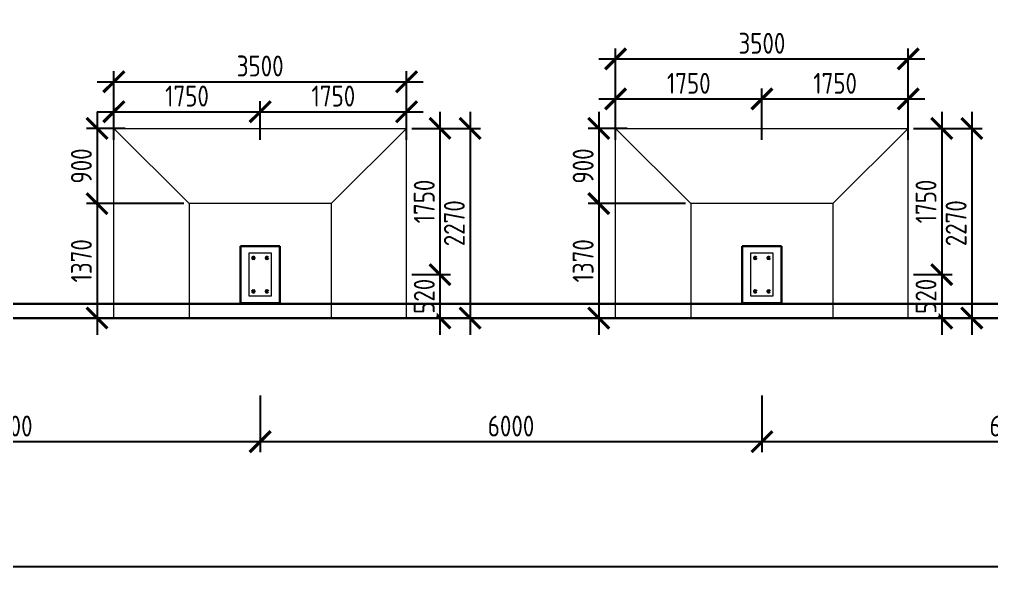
# Model space of a CAD drawing. Header units: millimetres. Extents: x 2559584 to 2748503, y -688364 to -611007.
# Drawn here: x 2587557 to 2599182, y -647266 to -640572 of the extents above; entities that cross this region are included whole.
import ezdxf

# ---------------------------------------------------------------- set-up
doc = ezdxf.new("R2010")
doc.units = ezdxf.units.MM
doc.header["$LTSCALE"] = 50
doc.linetypes.add('PS-HIDDEN1', pattern=[4, 3, -1])
doc.layers.get('Defpoints').update_dxf_attribs({"color": 4})
for name, color, linetype, lineweight in [('_PP__F_Plate', 90, 'Continuous', 40), ('_PP_DIM Linear', 140, 'Continuous', 9), ('Тонкие', 175, 'Continuous', 20)]:
    doc.layers.add(name, color=color, linetype=linetype, lineweight=lineweight)
doc.styles.add('_PP_Text Style', font='isocpeur.ttf', dxfattribs={"width": 0.8})
doc.dimstyles.new('_PP_DIM Style', dxfattribs={"dimtxt": 2.5, "dimasz": 2.5, "dimexe": 1.25, "dimexo": 0.625, "dimtad": 1, "dimdec": 0, "dimrnd": 0.001, "dimtxsty": '_PP_Text Style', "dimblk": 'ARCHTICK', "dimcen": 2.5, "dimdle": 2, "dimadec": 0, "dimazin": 2, "dimtfac": 0.75, "dimtdec": 0, "dimtmove": 0, "dimatfit": 3, "dimfxl": 1, "dimtolj": 1, "dimarcsym": 0})

# ---------------------------------------------------------------- blocks, each defined once
blk = doc.blocks.new('_ARCHTICK')
at = {"color": 0, "linetype": 'ByBlock', "const_width": 0.15}
blk.add_lwpolyline([(-0.5, -0.5), (0.5, 0.5)], dxfattribs=at)
blk = doc.blocks.new('*D483')
at = {"layer": '_PP_DIM Linear', "color": 0, "lineweight": -2, "ltscale": 100, "transparency": 16777216}
for p, q in [((2563436, -646573), (2563436, -647252)), ((2608436, -646573), (2608436, -647252)), ((2608636, -647127), (2563236, -647127))]:
    blk.add_line(p, q, dxfattribs=at)
at = {"layer": 'Defpoints', "color": 0, "ltscale": 100, "transparency": 16777216}
for p in [(2563436, -646510), (2608436, -646510), (2563436, -647127)]:
    blk.add_point(p, dxfattribs=at)
at = {"layer": '_PP_DIM Linear', "color": 0, "lineweight": -2, "ltscale": 100, "transparency": 16777216, "xscale": 250, "yscale": 250, "zscale": 250, "rotation": 180}
blk.add_blockref('_ARCHTICK', (2563436, -647127), dxfattribs=at)
at = {"layer": '_PP_DIM Linear', "color": 0, "lineweight": -2, "ltscale": 100, "transparency": 16777216, "xscale": 250, "yscale": 250, "zscale": 250}
blk.add_blockref('_ARCHTICK', (2608436, -647127), dxfattribs=at)
at = {"layer": '_PP_DIM Linear', "color": 0, "ltscale": 100, "transparency": 16777216, "insert": (2585936, -646940), "char_height": 250, "attachment_point": 5, "style": '_PP_Text Style', "bg_fill": 3, "box_fill_scale": 1.1, "bg_fill_color": 256, "bg_fill_true_color": 13158600, "bg_fill_transparency": 0}
blk.add_mtext('\\A1;45000', dxfattribs=at)
blk = doc.blocks.new('*D489')
at = {"layer": '_PP_DIM Linear', "color": 0, "lineweight": -2, "ltscale": 100, "transparency": 16777216}
for p, q in [((2584436, -645073), (2584436, -645752)), ((2590436, -645073), (2590436, -645752)), ((2590636, -645627), (2584236, -645627))]:
    blk.add_line(p, q, dxfattribs=at)
at = {"layer": 'Defpoints', "color": 0, "ltscale": 100, "transparency": 16777216}
for p in [(2584436, -645010), (2590436, -645010), (2584436, -645627)]:
    blk.add_point(p, dxfattribs=at)
at = {"layer": '_PP_DIM Linear', "color": 0, "lineweight": -2, "ltscale": 100, "transparency": 16777216, "xscale": 250, "yscale": 250, "zscale": 250, "rotation": 180}
blk.add_blockref('_ARCHTICK', (2584436, -645627), dxfattribs=at)
at = {"layer": '_PP_DIM Linear', "color": 0, "lineweight": -2, "ltscale": 100, "transparency": 16777216, "xscale": 250, "yscale": 250, "zscale": 250}
blk.add_blockref('_ARCHTICK', (2590436, -645627), dxfattribs=at)
at = {"layer": '_PP_DIM Linear', "color": 0, "ltscale": 100, "transparency": 16777216, "insert": (2587436, -645440), "char_height": 250, "attachment_point": 5, "style": '_PP_Text Style', "bg_fill": 3, "box_fill_scale": 1.1, "bg_fill_color": 256, "bg_fill_true_color": 13158600, "bg_fill_transparency": 0}
blk.add_mtext('\\A1;6000', dxfattribs=at)
blk = doc.blocks.new('*D490')
at = {"layer": '_PP_DIM Linear', "color": 0, "lineweight": -2, "ltscale": 100, "transparency": 16777216}
for p, q in [((2590436, -645073), (2590436, -645752)), ((2596436, -645073), (2596436, -645752)), ((2596636, -645627), (2590236, -645627))]:
    blk.add_line(p, q, dxfattribs=at)
at = {"layer": 'Defpoints', "color": 0, "ltscale": 100, "transparency": 16777216}
for p in [(2590436, -645010), (2596436, -645010), (2590436, -645627)]:
    blk.add_point(p, dxfattribs=at)
at = {"layer": '_PP_DIM Linear', "color": 0, "lineweight": -2, "ltscale": 100, "transparency": 16777216, "xscale": 250, "yscale": 250, "zscale": 250, "rotation": 180}
blk.add_blockref('_ARCHTICK', (2590436, -645627), dxfattribs=at)
at = {"layer": '_PP_DIM Linear', "color": 0, "lineweight": -2, "ltscale": 100, "transparency": 16777216, "xscale": 250, "yscale": 250, "zscale": 250}
blk.add_blockref('_ARCHTICK', (2596436, -645627), dxfattribs=at)
at = {"layer": '_PP_DIM Linear', "color": 0, "ltscale": 100, "transparency": 16777216, "insert": (2593436, -645440), "char_height": 250, "attachment_point": 5, "style": '_PP_Text Style', "bg_fill": 3, "box_fill_scale": 1.1, "bg_fill_color": 256, "bg_fill_true_color": 13158600, "bg_fill_transparency": 0}
blk.add_mtext('\\A1;6000', dxfattribs=at)
blk = doc.blocks.new('*D491')
at = {"layer": '_PP_DIM Linear', "color": 0, "lineweight": -2, "ltscale": 100, "transparency": 16777216}
for p, q in [((2596436, -645073), (2596436, -645752)), ((2602436, -645073), (2602436, -645752)), ((2602636, -645627), (2596236, -645627))]:
    blk.add_line(p, q, dxfattribs=at)
at = {"layer": 'Defpoints', "color": 0, "ltscale": 100, "transparency": 16777216}
for p in [(2596436, -645010), (2602436, -645010), (2596436, -645627)]:
    blk.add_point(p, dxfattribs=at)
at = {"layer": '_PP_DIM Linear', "color": 0, "lineweight": -2, "ltscale": 100, "transparency": 16777216, "xscale": 250, "yscale": 250, "zscale": 250, "rotation": 180}
blk.add_blockref('_ARCHTICK', (2596436, -645627), dxfattribs=at)
at = {"layer": '_PP_DIM Linear', "color": 0, "lineweight": -2, "ltscale": 100, "transparency": 16777216, "xscale": 250, "yscale": 250, "zscale": 250}
blk.add_blockref('_ARCHTICK', (2602436, -645627), dxfattribs=at)
at = {"layer": '_PP_DIM Linear', "color": 0, "ltscale": 100, "transparency": 16777216, "insert": (2599436, -645440), "char_height": 250, "attachment_point": 5, "style": '_PP_Text Style', "bg_fill": 3, "box_fill_scale": 1.1, "bg_fill_color": 256, "bg_fill_true_color": 13158600, "bg_fill_transparency": 0}
blk.add_mtext('\\A1;6000', dxfattribs=at)
blk = doc.blocks.new('*D642')
at = {"layer": '_PP_DIM Linear', "color": 0, "lineweight": -2, "ltscale": 100, "transparency": 16777216}
for p, q in [((2592586, -641677), (2592586, -643827)), ((2592248, -641877), (2592711, -641877)), ((2592248, -643627), (2592711, -643627))]:
    blk.add_line(p, q, dxfattribs=at)
at = {"layer": 'Defpoints', "color": 0, "ltscale": 100, "transparency": 16777216}
for p in [(2592186, -641877), (2592186, -643627), (2592586, -643627)]:
    blk.add_point(p, dxfattribs=at)
at = {"layer": '_PP_DIM Linear', "color": 0, "lineweight": -2, "ltscale": 100, "transparency": 16777216, "xscale": 250, "yscale": 250, "zscale": 250}
for p, rotation in [((2592586, -641877), 90), ((2592586, -643627), 270)]:
    blk.add_blockref('_ARCHTICK', p, dxfattribs=dict(at, rotation=rotation))
at = {"layer": '_PP_DIM Linear', "color": 0, "ltscale": 100, "transparency": 16777216, "insert": (2592398, -642752), "char_height": 250, "attachment_point": 5, "rotation": 90, "style": '_PP_Text Style', "bg_fill": 3, "box_fill_scale": 1.1, "bg_fill_color": 256, "bg_fill_true_color": 13158600, "bg_fill_transparency": 0}
blk.add_mtext('\\A1;1750', dxfattribs=at)
blk = doc.blocks.new('*D643')
at = {"layer": '_PP_DIM Linear', "color": 0, "lineweight": -2, "transparency": 16777216}
for p, q in [((2592586, -643427), (2592586, -644347)), ((2592248, -643627), (2592711, -643627)), ((2592248, -644147), (2592711, -644147))]:
    blk.add_line(p, q, dxfattribs=at)
at = {"layer": 'Defpoints', "color": 0, "transparency": 16777216}
for p in [(2592186, -643627), (2592186, -644147)]:
    blk.add_point(p, dxfattribs=at)
at = {"layer": '_PP_DIM Linear', "color": 0, "lineweight": -2, "transparency": 16777216, "xscale": 250, "yscale": 250, "zscale": 250}
for p, rotation in [((2592586, -643627), 90), ((2592586, -644147), 270)]:
    blk.add_blockref('_ARCHTICK', p, dxfattribs=dict(at, rotation=rotation))
at = {"layer": '_PP_DIM Linear', "color": 0, "transparency": 16777216, "insert": (2592398, -643887), "char_height": 250, "attachment_point": 5, "rotation": 90, "style": '_PP_Text Style', "bg_fill": 3, "box_fill_scale": 1.1, "bg_fill_color": 256, "bg_fill_true_color": 13158600, "bg_fill_transparency": 0}
blk.add_mtext('\\A1;520', dxfattribs=at)
at = {"layer": 'Defpoints', "color": 0, "transparency": 16777216}
blk.add_point((2592586, -644147), dxfattribs=at)
blk = doc.blocks.new('*D405')
at = {"layer": '_PP_DIM Linear', "color": 0, "lineweight": -2, "transparency": 16777216}
for p, q in [((2592946, -641677), (2592946, -644347)), ((2592248, -641877), (2593071, -641877)), ((2592248, -644147), (2593071, -644147))]:
    blk.add_line(p, q, dxfattribs=at)
at = {"layer": 'Defpoints', "color": 0, "transparency": 16777216}
for p in [(2592186, -641877), (2592186, -644147), (2592946, -644147)]:
    blk.add_point(p, dxfattribs=at)
at = {"layer": '_PP_DIM Linear', "color": 0, "lineweight": -2, "transparency": 16777216, "xscale": 250, "yscale": 250, "zscale": 250}
for p, rotation in [((2592946, -641877), 90), ((2592946, -644147), 270)]:
    blk.add_blockref('_ARCHTICK', p, dxfattribs=dict(at, rotation=rotation))
at = {"layer": '_PP_DIM Linear', "color": 0, "transparency": 16777216, "insert": (2592758, -643012), "char_height": 250, "attachment_point": 5, "rotation": 90, "style": '_PP_Text Style', "bg_fill": 3, "box_fill_scale": 1.1, "bg_fill_color": 256, "bg_fill_true_color": 13158600, "bg_fill_transparency": 0}
blk.add_mtext('\\A1;2270', dxfattribs=at)
blk = doc.blocks.new('*D406')
at = {"layer": '_PP_DIM Linear', "color": 0, "lineweight": -2, "ltscale": 100, "transparency": 16777216}
for p, q in [((2588686, -642015), (2588686, -641552)), ((2590436, -642015), (2590436, -641552)), ((2588486, -641677), (2590636, -641677))]:
    blk.add_line(p, q, dxfattribs=at)
at = {"layer": 'Defpoints', "color": 0, "ltscale": 100, "transparency": 16777216}
for p in [(2590436, -641677), (2588686, -642077), (2590436, -642077)]:
    blk.add_point(p, dxfattribs=at)
at = {"layer": '_PP_DIM Linear', "color": 0, "lineweight": -2, "ltscale": 100, "transparency": 16777216, "xscale": 250, "yscale": 250, "zscale": 250, "rotation": 180}
blk.add_blockref('_ARCHTICK', (2588686, -641677), dxfattribs=at)
at = {"layer": '_PP_DIM Linear', "color": 0, "lineweight": -2, "ltscale": 100, "transparency": 16777216, "xscale": 250, "yscale": 250, "zscale": 250}
blk.add_blockref('_ARCHTICK', (2590436, -641677), dxfattribs=at)
at = {"layer": '_PP_DIM Linear', "color": 0, "ltscale": 100, "transparency": 16777216, "insert": (2589561, -641490), "char_height": 250, "attachment_point": 5, "style": '_PP_Text Style', "bg_fill": 3, "box_fill_scale": 1.1, "bg_fill_color": 256, "bg_fill_true_color": 13158600, "bg_fill_transparency": 0}
blk.add_mtext('\\A1;1750', dxfattribs=at)
blk = doc.blocks.new('*D407')
at = {"layer": '_PP_DIM Linear', "color": 0, "lineweight": -2, "transparency": 16777216}
for p, q in [((2590436, -642015), (2590436, -641552)), ((2592186, -642015), (2592186, -641552)), ((2590236, -641677), (2592386, -641677))]:
    blk.add_line(p, q, dxfattribs=at)
at = {"layer": 'Defpoints', "color": 0, "transparency": 16777216}
for p in [(2592186, -641677), (2590436, -642077), (2592186, -642077)]:
    blk.add_point(p, dxfattribs=at)
at = {"layer": '_PP_DIM Linear', "color": 0, "lineweight": -2, "transparency": 16777216, "xscale": 250, "yscale": 250, "zscale": 250, "rotation": 180}
blk.add_blockref('_ARCHTICK', (2590436, -641677), dxfattribs=at)
at = {"layer": '_PP_DIM Linear', "color": 0, "lineweight": -2, "transparency": 16777216, "xscale": 250, "yscale": 250, "zscale": 250}
blk.add_blockref('_ARCHTICK', (2592186, -641677), dxfattribs=at)
at = {"layer": '_PP_DIM Linear', "color": 0, "transparency": 16777216, "insert": (2591311, -641490), "char_height": 250, "attachment_point": 5, "style": '_PP_Text Style', "bg_fill": 3, "box_fill_scale": 1.1, "bg_fill_color": 256, "bg_fill_true_color": 13158600, "bg_fill_transparency": 0}
blk.add_mtext('\\A1;1750', dxfattribs=at)
blk = doc.blocks.new('*D408')
at = {"layer": '_PP_DIM Linear', "color": 0, "lineweight": -2, "transparency": 16777216}
for p, q in [((2588686, -642015), (2588686, -641193)), ((2592186, -642015), (2592186, -641193)), ((2588486, -641318), (2592386, -641318))]:
    blk.add_line(p, q, dxfattribs=at)
at = {"layer": 'Defpoints', "color": 0, "transparency": 16777216}
for p in [(2592186, -641318), (2588686, -642077), (2592186, -642077)]:
    blk.add_point(p, dxfattribs=at)
at = {"layer": '_PP_DIM Linear', "color": 0, "lineweight": -2, "transparency": 16777216, "xscale": 250, "yscale": 250, "zscale": 250, "rotation": 180}
blk.add_blockref('_ARCHTICK', (2588686, -641318), dxfattribs=at)
at = {"layer": '_PP_DIM Linear', "color": 0, "lineweight": -2, "transparency": 16777216, "xscale": 250, "yscale": 250, "zscale": 250}
blk.add_blockref('_ARCHTICK', (2592186, -641318), dxfattribs=at)
at = {"layer": '_PP_DIM Linear', "color": 0, "transparency": 16777216, "insert": (2590436, -641130), "char_height": 250, "attachment_point": 5, "style": '_PP_Text Style', "bg_fill": 3, "box_fill_scale": 1.1, "bg_fill_color": 256, "bg_fill_true_color": 13158600, "bg_fill_transparency": 0}
blk.add_mtext('\\A1;3500', dxfattribs=at)
blk = doc.blocks.new('*D409')
at = {"layer": '_PP_DIM Linear', "color": 0, "lineweight": -2, "ltscale": 100, "transparency": 16777216}
for p, q in [((2588485, -641677), (2588485, -642977)), ((2588823, -641877), (2588360, -641877)), ((2589523, -642777), (2588360, -642777))]:
    blk.add_line(p, q, dxfattribs=at)
at = {"layer": 'Defpoints', "color": 0, "ltscale": 100, "transparency": 16777216}
for p in [(2588886, -641877), (2588485, -642777), (2589586, -642777)]:
    blk.add_point(p, dxfattribs=at)
at = {"layer": '_PP_DIM Linear', "color": 0, "lineweight": -2, "ltscale": 100, "transparency": 16777216, "xscale": 250, "yscale": 250, "zscale": 250}
for p, rotation in [((2588485, -641877), 90), ((2588485, -642777), 270)]:
    blk.add_blockref('_ARCHTICK', p, dxfattribs=dict(at, rotation=rotation))
at = {"layer": '_PP_DIM Linear', "color": 0, "ltscale": 100, "transparency": 16777216, "insert": (2588298, -642327), "char_height": 250, "attachment_point": 5, "rotation": 90, "style": '_PP_Text Style', "bg_fill": 3, "box_fill_scale": 1.1, "bg_fill_color": 256, "bg_fill_true_color": 13158600, "bg_fill_transparency": 0}
blk.add_mtext('\\A1;900', dxfattribs=at)
blk = doc.blocks.new('*D410')
at = {"layer": '_PP_DIM Linear', "color": 0, "lineweight": -2, "transparency": 16777216}
for p, q in [((2588485, -642577), (2588485, -644347)), ((2588823, -642777), (2588360, -642777)), ((2588823, -644147), (2588360, -644147))]:
    blk.add_line(p, q, dxfattribs=at)
at = {"layer": 'Defpoints', "color": 0, "transparency": 16777216}
for p in [(2588886, -642777), (2588485, -644147), (2588886, -644147)]:
    blk.add_point(p, dxfattribs=at)
at = {"layer": '_PP_DIM Linear', "color": 0, "lineweight": -2, "transparency": 16777216, "xscale": 250, "yscale": 250, "zscale": 250}
for p, rotation in [((2588485, -642777), 90), ((2588485, -644147), 270)]:
    blk.add_blockref('_ARCHTICK', p, dxfattribs=dict(at, rotation=rotation))
at = {"layer": '_PP_DIM Linear', "color": 0, "transparency": 16777216, "insert": (2588298, -643462), "char_height": 250, "attachment_point": 5, "rotation": 90, "style": '_PP_Text Style', "bg_fill": 3, "box_fill_scale": 1.1, "bg_fill_color": 256, "bg_fill_true_color": 13158600, "bg_fill_transparency": 0}
blk.add_mtext('\\A1;1370', dxfattribs=at)
blk = doc.blocks.new('*D411')
at = {"layer": '_PP_DIM Linear', "color": 0, "lineweight": -2, "ltscale": 100, "transparency": 16777216}
for p, q in [((2598586, -641677), (2598586, -643827)), ((2598248, -641877), (2598711, -641877)), ((2598248, -643627), (2598711, -643627))]:
    blk.add_line(p, q, dxfattribs=at)
at = {"layer": 'Defpoints', "color": 0, "ltscale": 100, "transparency": 16777216}
for p in [(2598186, -641877), (2598186, -643627), (2598586, -643627)]:
    blk.add_point(p, dxfattribs=at)
at = {"layer": '_PP_DIM Linear', "color": 0, "lineweight": -2, "ltscale": 100, "transparency": 16777216, "xscale": 250, "yscale": 250, "zscale": 250}
for p, rotation in [((2598586, -641877), 90), ((2598586, -643627), 270)]:
    blk.add_blockref('_ARCHTICK', p, dxfattribs=dict(at, rotation=rotation))
at = {"layer": '_PP_DIM Linear', "color": 0, "ltscale": 100, "transparency": 16777216, "insert": (2598398, -642752), "char_height": 250, "attachment_point": 5, "rotation": 90, "style": '_PP_Text Style', "bg_fill": 3, "box_fill_scale": 1.1, "bg_fill_color": 256, "bg_fill_true_color": 13158600, "bg_fill_transparency": 0}
blk.add_mtext('\\A1;1750', dxfattribs=at)
blk = doc.blocks.new('*D412')
at = {"layer": '_PP_DIM Linear', "color": 0, "lineweight": -2, "transparency": 16777216}
for p, q in [((2598586, -643427), (2598586, -644347)), ((2598248, -643627), (2598711, -643627)), ((2598248, -644147), (2598711, -644147))]:
    blk.add_line(p, q, dxfattribs=at)
at = {"layer": 'Defpoints', "color": 0, "transparency": 16777216}
for p in [(2598186, -643627), (2598186, -644147)]:
    blk.add_point(p, dxfattribs=at)
at = {"layer": '_PP_DIM Linear', "color": 0, "lineweight": -2, "transparency": 16777216, "xscale": 250, "yscale": 250, "zscale": 250}
for p, rotation in [((2598586, -643627), 90), ((2598586, -644147), 270)]:
    blk.add_blockref('_ARCHTICK', p, dxfattribs=dict(at, rotation=rotation))
at = {"layer": '_PP_DIM Linear', "color": 0, "transparency": 16777216, "insert": (2598398, -643887), "char_height": 250, "attachment_point": 5, "rotation": 90, "style": '_PP_Text Style', "bg_fill": 3, "box_fill_scale": 1.1, "bg_fill_color": 256, "bg_fill_true_color": 13158600, "bg_fill_transparency": 0}
blk.add_mtext('\\A1;520', dxfattribs=at)
at = {"layer": 'Defpoints', "color": 0, "transparency": 16777216}
blk.add_point((2598586, -644147), dxfattribs=at)
blk = doc.blocks.new('*D413')
at = {"layer": '_PP_DIM Linear', "color": 0, "lineweight": -2, "transparency": 16777216}
for p, q in [((2598946, -641677), (2598946, -644347)), ((2598248, -641877), (2599071, -641877)), ((2598248, -644147), (2599071, -644147))]:
    blk.add_line(p, q, dxfattribs=at)
at = {"layer": 'Defpoints', "color": 0, "transparency": 16777216}
for p in [(2598186, -641877), (2598186, -644147), (2598946, -644147)]:
    blk.add_point(p, dxfattribs=at)
at = {"layer": '_PP_DIM Linear', "color": 0, "lineweight": -2, "transparency": 16777216, "xscale": 250, "yscale": 250, "zscale": 250}
for p, rotation in [((2598946, -641877), 90), ((2598946, -644147), 270)]:
    blk.add_blockref('_ARCHTICK', p, dxfattribs=dict(at, rotation=rotation))
at = {"layer": '_PP_DIM Linear', "color": 0, "transparency": 16777216, "insert": (2598758, -643012), "char_height": 250, "attachment_point": 5, "rotation": 90, "style": '_PP_Text Style', "bg_fill": 3, "box_fill_scale": 1.1, "bg_fill_color": 256, "bg_fill_true_color": 13158600, "bg_fill_transparency": 0}
blk.add_mtext('\\A1;2270', dxfattribs=at)
blk = doc.blocks.new('*D414')
at = {"layer": '_PP_DIM Linear', "color": 0, "lineweight": -2, "ltscale": 100, "transparency": 16777216}
for p, q in [((2594686, -642015), (2594686, -641399)), ((2596436, -642015), (2596436, -641399)), ((2594486, -641524), (2596636, -641524))]:
    blk.add_line(p, q, dxfattribs=at)
at = {"layer": 'Defpoints', "color": 0, "ltscale": 100, "transparency": 16777216}
for p in [(2596436, -641524), (2594686, -642077), (2596436, -642077)]:
    blk.add_point(p, dxfattribs=at)
at = {"layer": '_PP_DIM Linear', "color": 0, "lineweight": -2, "ltscale": 100, "transparency": 16777216, "xscale": 250, "yscale": 250, "zscale": 250, "rotation": 180}
blk.add_blockref('_ARCHTICK', (2594686, -641524), dxfattribs=at)
at = {"layer": '_PP_DIM Linear', "color": 0, "lineweight": -2, "ltscale": 100, "transparency": 16777216, "xscale": 250, "yscale": 250, "zscale": 250}
blk.add_blockref('_ARCHTICK', (2596436, -641524), dxfattribs=at)
at = {"layer": '_PP_DIM Linear', "color": 0, "ltscale": 100, "transparency": 16777216, "insert": (2595561, -641337), "char_height": 250, "attachment_point": 5, "style": '_PP_Text Style', "bg_fill": 3, "box_fill_scale": 1.1, "bg_fill_color": 256, "bg_fill_true_color": 13158600, "bg_fill_transparency": 0}
blk.add_mtext('\\A1;1750', dxfattribs=at)
blk = doc.blocks.new('*D415')
at = {"layer": '_PP_DIM Linear', "color": 0, "lineweight": -2, "transparency": 16777216}
for p, q in [((2596436, -642015), (2596436, -641399)), ((2598186, -642015), (2598186, -641399)), ((2596236, -641524), (2598386, -641524))]:
    blk.add_line(p, q, dxfattribs=at)
at = {"layer": 'Defpoints', "color": 0, "transparency": 16777216}
for p in [(2598186, -641524), (2596436, -642077), (2598186, -642077)]:
    blk.add_point(p, dxfattribs=at)
at = {"layer": '_PP_DIM Linear', "color": 0, "lineweight": -2, "transparency": 16777216, "xscale": 250, "yscale": 250, "zscale": 250, "rotation": 180}
blk.add_blockref('_ARCHTICK', (2596436, -641524), dxfattribs=at)
at = {"layer": '_PP_DIM Linear', "color": 0, "lineweight": -2, "transparency": 16777216, "xscale": 250, "yscale": 250, "zscale": 250}
blk.add_blockref('_ARCHTICK', (2598186, -641524), dxfattribs=at)
at = {"layer": '_PP_DIM Linear', "color": 0, "transparency": 16777216, "insert": (2597311, -641337), "char_height": 250, "attachment_point": 5, "style": '_PP_Text Style', "bg_fill": 3, "box_fill_scale": 1.1, "bg_fill_color": 256, "bg_fill_true_color": 13158600, "bg_fill_transparency": 0}
blk.add_mtext('\\A1;1750', dxfattribs=at)
blk = doc.blocks.new('*D416')
at = {"layer": '_PP_DIM Linear', "color": 0, "lineweight": -2, "transparency": 16777216}
for p, q in [((2594686, -642015), (2594686, -640920)), ((2598186, -642015), (2598186, -640920)), ((2594486, -641045), (2598386, -641045))]:
    blk.add_line(p, q, dxfattribs=at)
at = {"layer": 'Defpoints', "color": 0, "transparency": 16777216}
for p in [(2598186, -641045), (2594686, -642077), (2598186, -642077)]:
    blk.add_point(p, dxfattribs=at)
at = {"layer": '_PP_DIM Linear', "color": 0, "lineweight": -2, "transparency": 16777216, "xscale": 250, "yscale": 250, "zscale": 250, "rotation": 180}
blk.add_blockref('_ARCHTICK', (2594686, -641045), dxfattribs=at)
at = {"layer": '_PP_DIM Linear', "color": 0, "lineweight": -2, "transparency": 16777216, "xscale": 250, "yscale": 250, "zscale": 250}
blk.add_blockref('_ARCHTICK', (2598186, -641045), dxfattribs=at)
at = {"layer": '_PP_DIM Linear', "color": 0, "transparency": 16777216, "insert": (2596436, -640858), "char_height": 250, "attachment_point": 5, "style": '_PP_Text Style', "bg_fill": 3, "box_fill_scale": 1.1, "bg_fill_color": 256, "bg_fill_true_color": 13158600, "bg_fill_transparency": 0}
blk.add_mtext('\\A1;3500', dxfattribs=at)
blk = doc.blocks.new('*D417')
at = {"layer": '_PP_DIM Linear', "color": 0, "lineweight": -2, "ltscale": 100, "transparency": 16777216}
for p, q in [((2594485, -641677), (2594485, -642977)), ((2594823, -641877), (2594360, -641877)), ((2595523, -642777), (2594360, -642777))]:
    blk.add_line(p, q, dxfattribs=at)
at = {"layer": 'Defpoints', "color": 0, "ltscale": 100, "transparency": 16777216}
for p in [(2594886, -641877), (2594485, -642777), (2595586, -642777)]:
    blk.add_point(p, dxfattribs=at)
at = {"layer": '_PP_DIM Linear', "color": 0, "lineweight": -2, "ltscale": 100, "transparency": 16777216, "xscale": 250, "yscale": 250, "zscale": 250}
for p, rotation in [((2594485, -641877), 90), ((2594485, -642777), 270)]:
    blk.add_blockref('_ARCHTICK', p, dxfattribs=dict(at, rotation=rotation))
at = {"layer": '_PP_DIM Linear', "color": 0, "ltscale": 100, "transparency": 16777216, "insert": (2594298, -642327), "char_height": 250, "attachment_point": 5, "rotation": 90, "style": '_PP_Text Style', "bg_fill": 3, "box_fill_scale": 1.1, "bg_fill_color": 256, "bg_fill_true_color": 13158600, "bg_fill_transparency": 0}
blk.add_mtext('\\A1;900', dxfattribs=at)
blk = doc.blocks.new('*D418')
at = {"layer": '_PP_DIM Linear', "color": 0, "lineweight": -2, "transparency": 16777216}
for p, q in [((2594485, -642577), (2594485, -644347)), ((2594823, -642777), (2594360, -642777)), ((2594823, -644147), (2594360, -644147))]:
    blk.add_line(p, q, dxfattribs=at)
at = {"layer": 'Defpoints', "color": 0, "transparency": 16777216}
for p in [(2594886, -642777), (2594485, -644147), (2594886, -644147)]:
    blk.add_point(p, dxfattribs=at)
at = {"layer": '_PP_DIM Linear', "color": 0, "lineweight": -2, "transparency": 16777216, "xscale": 250, "yscale": 250, "zscale": 250}
for p, rotation in [((2594485, -642777), 90), ((2594485, -644147), 270)]:
    blk.add_blockref('_ARCHTICK', p, dxfattribs=dict(at, rotation=rotation))
at = {"layer": '_PP_DIM Linear', "color": 0, "transparency": 16777216, "insert": (2594298, -643462), "char_height": 250, "attachment_point": 5, "rotation": 90, "style": '_PP_Text Style', "bg_fill": 3, "box_fill_scale": 1.1, "bg_fill_color": 256, "bg_fill_true_color": 13158600, "bg_fill_transparency": 0}
blk.add_mtext('\\A1;1370', dxfattribs=at)
blk = doc.blocks.new('ФП')
at = {"ltscale": 120}
for centre in [(26920, 200), (27080, 200), (32920, 200), (33080, 200), (26920, -200), (27080, -200), (32920, -200), (33080, -200)]:
    blk.add_circle(centre, 10, dxfattribs=at)
at = {"layer": '_PP__F_Plate', "linetype": 'PS-HIDDEN1', "lineweight": 15, "ltscale": 100}
for p, q in [((26150, 850), (25250, 1750)), ((25250, -520), (25250, 1750)), ((25250, 1750), (28750, 1750)), ((27850, 850), (28750, 1750)), ((28750, -520), (28750, 1750)), ((32150, 850), (31250, 1750)), ((31250, -520), (31250, 1750)), ((31250, 1750), (34750, 1750)), ((33850, 850), (34750, 1750)), ((34750, -520), (34750, 1750)), ((27850, 850), (26150, 850)), ((26150, 850), (26150, -520)), ((27850, 850), (27850, -520)), ((33850, 850), (32150, 850)), ((32150, 850), (32150, -520)), ((33850, 850), (33850, -520))]:
    blk.add_line(p, q, dxfattribs=at)
at = {"layer": '_PP__F_Plate', "lineweight": -2}
for p, q in [((26765, 339), (26765, -340)), ((27235, 339), (26765, 339)), ((27235, 339), (27235, -340)), ((32765, 339), (32765, -340)), ((33235, 339), (32765, 339)), ((33235, 339), (33235, -340)), ((27235, -340), (26765, -340)), ((33235, -340), (32765, -340))]:
    blk.add_line(p, q, dxfattribs=at)
at = {"layer": '_PP__F_Plate', "lineweight": -2, "ltscale": 150}
blk.add_line((14725, -349), (45380, -349), dxfattribs=at)
blk.add_lwpolyline([(45435, 3055), (45435, -520), (20565, -520)], dxfattribs=at)
at = {"layer": 'Тонкие', "ltscale": 120}
for points in [[(26865, 255), (26865, -255), (27135, -255), (27135, 255)], [(32865, 255), (32865, -255), (33135, -255), (33135, 255)]]:
    blk.add_lwpolyline(points, close=True, dxfattribs=at)

msp = doc.modelspace()

# ---------------------------------------------------------------- dimensions: what is measured, and where the dimension line sits
at = {"layer": '_PP_DIM Linear', "ltscale": 100}
for base, p1, p2, picture, middle in [((2596435.8, -641524.2), (2594685.9, -642077.3), (2596435.8, -642077.3), '*D414', (2595560.8, -641336.7)), ((2590435.8, -641677.1), (2588685.9, -642077.3), (2590435.8, -642077.3), '*D406', (2589560.8, -641489.6)), ((2584435.8, -645627.3), (2590435.8, -645010.2), (2584435.8, -645010.2), '*D489', (2587435.8, -645439.8)), ((2563435.8, -647127.3), (2608435.8, -646510.2), (2563435.8, -646510.2), '*D483', (2585935.8, -646939.8))]:
    dim = msp.add_linear_dim(base=base, p1=p1, p2=p2, dimstyle='_PP_DIM Style', override={"dimscale": 100, "dimtfill": 1}, dxfattribs=at)
    dim.commit()
    dim.dimension.update_dxf_attribs({"geometry": picture, "text_midpoint": middle})
for base, p1, p2, picture, middle in [((2592585.9, -643627.3), (2592185.8, -641877.4), (2592185.8, -643627.3), '*D642', (2592398.4, -642752.4)), ((2598585.9, -643627.3), (2598185.8, -641877.4), (2598185.8, -643627.3), '*D411', (2598398.4, -642752.4))]:
    dim = msp.add_linear_dim(base=base, p1=p1, p2=p2, angle=270, dimstyle='_PP_DIM Style', override={"dimscale": 100, "dimtfill": 1}, dxfattribs=at)
    dim.commit()
    dim.dimension.update_dxf_attribs({"geometry": picture, "text_midpoint": middle})

# ---------------------------------------------------------------- next in the draw order: dimensions: what is measured, and where the dimension line sits
at = {"layer": '_PP_DIM Linear'}
for base, p1, p2, picture, middle in [((2592585.9, -644147.3), (2592185.8, -643627.3), (2592185.8, -644147.3), '*D643', (2592398.4, -643887.3)), ((2598585.9, -644147.3), (2598185.8, -643627.3), (2598185.8, -644147.3), '*D412', (2598398.4, -643887.3))]:
    dim = msp.add_linear_dim(base=base, p1=p1, p2=p2, angle=270, dimstyle='_PP_DIM Style', override={"dimscale": 100, "dimtmove": 1, "dimtfill": 1}, dxfattribs=at)
    dim.commit()
    dim.dimension.update_dxf_attribs({"geometry": picture, "text_midpoint": middle})
at = {"layer": '_PP_DIM Linear', "ltscale": 100}
dim = msp.add_linear_dim(base=(2590435.8, -645627.3), p1=(2596435.8, -645010.2), p2=(2590435.8, -645010.2), dimstyle='_PP_DIM Style', override={"dimscale": 100, "dimtfill": 1}, dxfattribs=at)
dim.commit()
dim.dimension.update_dxf_attribs({"geometry": '*D490', "text_midpoint": (2593435.8, -645439.8)})

# ---------------------------------------------------------------- next in the draw order: dimensions: what is measured, and where the dimension line sits
at = {"layer": '_PP_DIM Linear'}
for base, p1, p2, picture, middle in [((2592945.5, -644147.3), (2592185.8, -641877.4), (2592185.8, -644147.3), '*D405', (2592758, -643012.4)), ((2598945.5, -644147.3), (2598185.8, -641877.4), (2598185.8, -644147.3), '*D413', (2598758, -643012.4))]:
    dim = msp.add_linear_dim(base=base, p1=p1, p2=p2, angle=270, dimstyle='_PP_DIM Style', override={"dimscale": 100, "dimtmove": 1, "dimtfill": 1}, dxfattribs=at)
    dim.commit()
    dim.dimension.update_dxf_attribs({"geometry": picture, "text_midpoint": middle})
at = {"layer": '_PP_DIM Linear', "ltscale": 100}
dim = msp.add_linear_dim(base=(2596435.8, -645627.3), p1=(2602435.8, -645010.2), p2=(2596435.8, -645010.2), dimstyle='_PP_DIM Style', override={"dimscale": 100, "dimtfill": 1}, dxfattribs=at)
dim.commit()
dim.dimension.update_dxf_attribs({"geometry": '*D491', "text_midpoint": (2599435.8, -645439.8)})

# ---------------------------------------------------------------- next in the draw order: dimensions: what is measured, and where the dimension line sits
at = {"layer": '_PP_DIM Linear'}
for base, p1, p2, picture, middle in [((2598185.8, -641524.2), (2596435.8, -642077.3), (2598185.8, -642077.3), '*D415', (2597310.8, -641336.7)), ((2592185.8, -641677.1), (2590435.8, -642077.3), (2592185.8, -642077.3), '*D407', (2591310.8, -641489.6))]:
    dim = msp.add_linear_dim(base=base, p1=p1, p2=p2, dimstyle='_PP_DIM Style', override={"dimscale": 100, "dimtmove": 1, "dimtfill": 1}, dxfattribs=at)
    dim.commit()
    dim.dimension.update_dxf_attribs({"geometry": picture, "text_midpoint": middle})

# ---------------------------------------------------------------- next in the draw order: dimensions: what is measured, and where the dimension line sits
for base, p1, p2, picture, middle in [((2598185.8, -641045.3), (2594685.9, -642077.3), (2598185.8, -642077.3), '*D416', (2596435.8, -640857.8)), ((2592185.8, -641317.6), (2588685.9, -642077.3), (2592185.8, -642077.3), '*D408', (2590435.8, -641130.1))]:
    dim = msp.add_linear_dim(base=base, p1=p1, p2=p2, dimstyle='_PP_DIM Style', override={"dimscale": 100, "dimtmove": 1, "dimtfill": 1}, dxfattribs=at)
    dim.commit()
    dim.dimension.update_dxf_attribs({"geometry": picture, "text_midpoint": middle})

# ---------------------------------------------------------------- next in the draw order: dimensions: what is measured, and where the dimension line sits
at = {"layer": '_PP_DIM Linear', "ltscale": 100}
for base, p1, p2, picture, middle in [((2588485, -642777.3), (2588885.8, -641877.4), (2589585.8, -642777.3), '*D409', (2588297.5, -642327.4)), ((2594485, -642777.3), (2594885.8, -641877.4), (2595585.8, -642777.3), '*D417', (2594297.5, -642327.4))]:
    dim = msp.add_linear_dim(base=base, p1=p1, p2=p2, angle=90, dimstyle='_PP_DIM Style', override={"dimscale": 100, "dimtfill": 1}, dxfattribs=at)
    dim.commit()
    dim.dimension.update_dxf_attribs({"geometry": picture, "text_midpoint": middle})

# ---------------------------------------------------------------- next in the draw order: dimensions: what is measured, and where the dimension line sits
at = {"layer": '_PP_DIM Linear'}
for base, p1, p2, picture, middle in [((2588485, -644147.3), (2588885.8, -642777.3), (2588885.8, -644147.3), '*D410', (2588297.5, -643462.3)), ((2594485, -644147.3), (2594885.8, -642777.3), (2594885.8, -644147.3), '*D418', (2594297.5, -643462.3))]:
    dim = msp.add_linear_dim(base=base, p1=p1, p2=p2, angle=90, dimstyle='_PP_DIM Style', override={"dimscale": 100, "dimtmove": 1, "dimtfill": 1}, dxfattribs=at)
    dim.commit()
    dim.dimension.update_dxf_attribs({"geometry": picture, "text_midpoint": middle})

# ---------------------------------------------------------------- next in the draw order: block references
at = {"layer": '_PP__F_Plate', "color": 3, "lineweight": 30}
msp.add_blockref('ФП', (2563435.8, -643627.3), dxfattribs=at)

doc.saveas('drawing.dxf')
